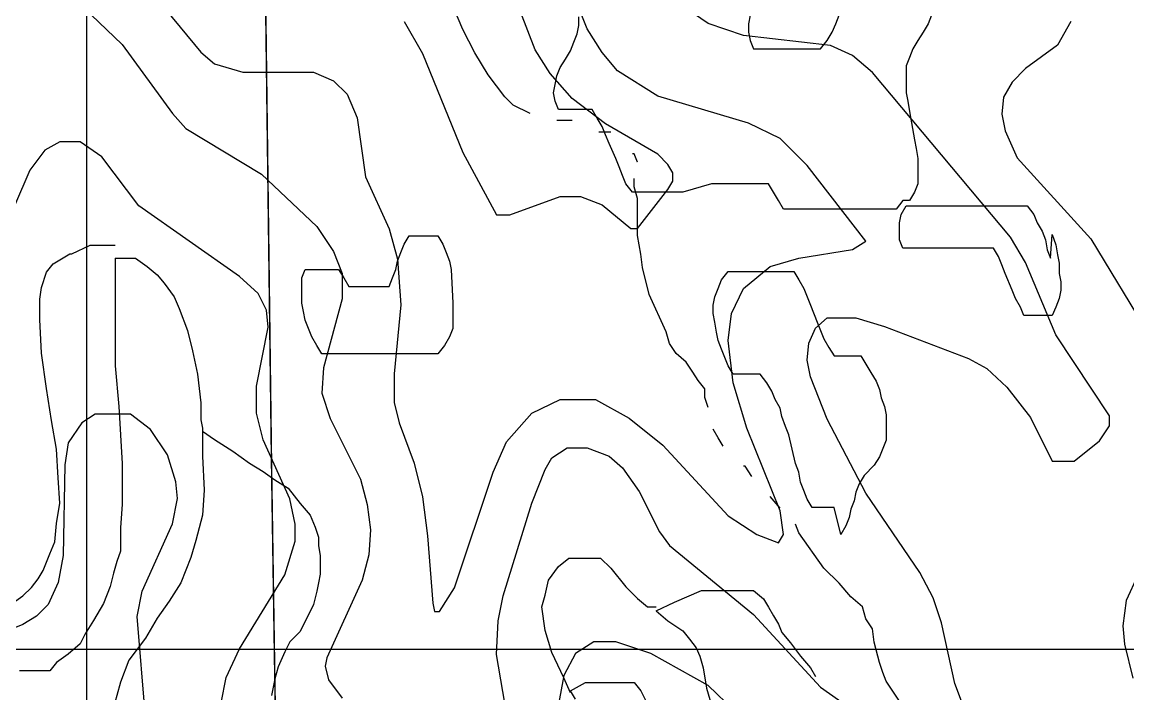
# Model space of a CAD drawing. Extents: x -0.82 to 6.83, y -0.63 to 7.9.
# Drawn here: x 0.791 to 1.1382, y 6.7534 to 6.9644 of the extents above; entities that cross this region are included whole.
import ezdxf

# ---------------------------------------------------------------- set-up
doc = ezdxf.new("R2010")
doc.units = 0
for name, color, linetype in [('Grid', 7, 'CONTINUOUS'), ('roads', 7, 'CONTINUOUS'), ('topo', 7, 'CONTINUOUS'), ('topo_grid', 7, 'CONTINUOUS'), ('water', 7, 'CONTINUOUS'), ('white', 7, 'CONTINUOUS')]:
    doc.layers.add(name, color=color, linetype=linetype)

msp = doc.modelspace()

# ---------------------------------------------------------------- linework, layer by layer
at = {"layer": 'Grid', "color": 1}
msp.add_lwpolyline([(0.045704, 6.414713), (0.039377, 6.623496), (0.032523, 6.832834), (0.03674, 7.043204), (0.040958, 7.253045), (0.251861, 7.248283), (0.463291, 7.242991), (0.663648, 7.239816), (0.863478, 7.236112), (0.866642, 7.030504), (0.869277, 6.82487), (0.872441, 6.619236), (0.875077, 6.413602), (0.667866, 6.413602), (0.460654, 6.413602), (0.252915, 6.413602)], close=True, dxfattribs=at)
msp.add_lwpolyline([(1.706037, 6.405744), (1.498298, 6.40839), (1.290559, 6.411035), (1.08282, 6.413681), (0.875081, 6.416327), (0.872446, 6.621961), (0.869283, 6.827595), (0.866645, 7.033203), (0.863482, 7.238837), (0.966822, 7.238837), (1.070166, 7.238837), (1.276851, 7.238837), (1.491971, 7.241483), (1.707619, 7.244658)], dxfattribs=at)
at = {"layer": 'roads', "color": 7}
for points in [[(0.787553, 6.781584), (0.791244, 6.78423), (0.793879, 6.786876), (0.795988, 6.789522), (0.79757, 6.792168), (0.799679, 6.797459), (0.801261, 6.801164), (0.801788, 6.806984), (0.802843, 6.813334), (0.802317, 6.821272), (0.80179, 6.830268), (0.800208, 6.839264), (0.798626, 6.849318), (0.797044, 6.86043), (0.796514, 6.871014), (0.796514, 6.877364), (0.797044, 6.881068), (0.798626, 6.88583), (0.800734, 6.888476), (0.806008, 6.891651), (0.806539, 6.891651), (0.812339, 6.894297), (0.815502, 6.894297), (0.817611, 6.894297), (0.820246, 6.894297)], [(0.820245, 6.890302), (0.820245, 6.885539), (0.820245, 6.870193), (0.820245, 6.856435), (0.821298, 6.843735), (0.822354, 6.825743), (0.822354, 6.813043), (0.821827, 6.805635), (0.821827, 6.800873), (0.821827, 6.798227), (0.820772, 6.795052), (0.819719, 6.791348), (0.818663, 6.787114), (0.816554, 6.781823), (0.813391, 6.776531), (0.810753, 6.772298), (0.809171, 6.769123), (0.80548, 6.765948), (0.801789, 6.763302), (0.79968, 6.760656), (0.79599, 6.760656), (0.79019, 6.760656)], [(0.820245, 6.890302), (0.823935, 6.890302), (0.826573, 6.890302), (0.830263, 6.887656), (0.833427, 6.88501), (0.835536, 6.882364), (0.838698, 6.878131), (0.840281, 6.874427), (0.842916, 6.867548), (0.844498, 6.861198), (0.84608, 6.853789), (0.847133, 6.844793), (0.847133, 6.839502), (0.84766, 6.836856), (0.84766, 6.83421)], [(0.847662, 6.835983), (0.847662, 6.828045), (0.848189, 6.817462), (0.847662, 6.809524), (0.845553, 6.801587), (0.843971, 6.796295), (0.840807, 6.788358), (0.837116, 6.782537), (0.833426, 6.777245), (0.829735, 6.770895), (0.824463, 6.764016), (0.821825, 6.757137), (0.820772, 6.752904), (0.819716, 6.749199), (0.81919, 6.746554), (0.81919, 6.743908), (0.81919, 6.741262)], [(0.847662, 6.835983), (0.851353, 6.833337), (0.857153, 6.829633), (0.862425, 6.825929), (0.866643, 6.823283), (0.870334, 6.820637), (0.874552, 6.817991), (0.878242, 6.813229), (0.881406, 6.809524), (0.882988, 6.80582), (0.884041, 6.802645), (0.884041, 6.799999), (0.884568, 6.796824), (0.884568, 6.793649), (0.884568, 6.791004), (0.884041, 6.788358), (0.883515, 6.785712), (0.882462, 6.781479), (0.878244, 6.773012), (0.875079, 6.769837), (0.873497, 6.766662), (0.871389, 6.761899), (0.870333, 6.758195), (0.869806, 6.755549), (0.86928, 6.752904)], [(0.963132, 6.75375), (0.961023, 6.758513), (0.957332, 6.76645), (0.955224, 6.773329), (0.954168, 6.780738), (0.955224, 6.784442), (0.956277, 6.789204), (0.959441, 6.793438), (0.962604, 6.796084), (0.965242, 6.796084), (0.968931, 6.796084), (0.97104, 6.796084), (0.972622, 6.796084), (0.975786, 6.792909), (0.980531, 6.787088), (0.984221, 6.783384), (0.987385, 6.780738), (0.990021, 6.780738)], [(0.990022, 6.779574), (0.995821, 6.782219), (1.004257, 6.785924), (1.007948, 6.785924), (1.012166, 6.785924), (1.015857, 6.785924), (1.018492, 6.785924), (1.020601, 6.785924), (1.023764, 6.783278), (1.025346, 6.780632), (1.026929, 6.777986), (1.028511, 6.77534), (1.029567, 6.772694), (1.032202, 6.769519), (1.035366, 6.765286), (1.038529, 6.761582), (1.040111, 6.758936)], [(0.990022, 6.779574), (0.993712, 6.776399), (0.998458, 6.773224), (1.000567, 6.770578), (1.002676, 6.767932), (1.003731, 6.765286), (1.004787, 6.761582), (1.00584, 6.755232), (1.007422, 6.74994)], [(0.964714, 6.751766), (0.963132, 6.754412), (0.967877, 6.757058), (0.972622, 6.757058), (0.977367, 6.757058), (0.980008, 6.757058), (0.981585, 6.757058), (0.98317, 6.757058), (0.985278, 6.754412), (0.986861, 6.751237)]]:
    msp.add_lwpolyline(points, dxfattribs=at)
at = {"layer": 'topo', "color": 2}
for points in [[(0.798102, 6.980683), (0.822356, 6.9574), (0.838173, 6.935704), (0.842391, 6.930942), (0.866117, 6.916654), (0.883516, 6.90025), (0.888793, 6.892313), (0.891428, 6.885433), (0.891428, 6.877496), (0.885624, 6.8558), (0.885098, 6.847863), (0.887738, 6.839925), (0.897229, 6.820875), (0.899337, 6.812938), (0.900393, 6.805), (0.899864, 6.797063), (0.897755, 6.789125), (0.886683, 6.764783), (0.886157, 6.762138), (0.887212, 6.757904), (0.89143, 6.752083)], [(0.910935, 6.964597), (0.916735, 6.954543), (0.929389, 6.923428), (0.939933, 6.903848), (0.944151, 6.903848), (0.959969, 6.909669), (0.966296, 6.909669), (0.97315, 6.907023), (0.982113, 6.899615), (0.984221, 6.899615), (0.993711, 6.911786), (0.995294, 6.914432), (0.995294, 6.917078), (0.993711, 6.919723), (0.990548, 6.922898), (0.974204, 6.932423), (0.963659, 6.940361), (0.956805, 6.948298), (0.952059, 6.955707), (0.945205, 6.973698)], [(1.09284, 6.732848), (1.083877, 6.756661), (1.079659, 6.775711), (1.077023, 6.783648), (1.072806, 6.791586), (1.05593, 6.816456), (1.043803, 6.83974), (1.038531, 6.852969), (1.037475, 6.858261), (1.038001, 6.863552), (1.04011, 6.868315), (1.043801, 6.87149), (1.052764, 6.87149), (1.061728, 6.868844), (1.088094, 6.85879), (1.093894, 6.855615), (1.100221, 6.849794), (1.107602, 6.840269), (1.114456, 6.826511), (1.116565, 6.826511), (1.121311, 6.826511), (1.129219, 6.832861), (1.132383, 6.837623), (1.132383, 6.840798), (1.115511, 6.866198), (1.106021, 6.888952), (1.101275, 6.89689), (1.058037, 6.948563), (1.05171, 6.953855), (1.044856, 6.95703), (1.017439, 6.960205), (1.006367, 6.963909), (0.999512, 6.968671)], [(0.836064, 6.968221), (0.847136, 6.954992), (0.851354, 6.951288), (0.860317, 6.948642), (0.882462, 6.948642), (0.888789, 6.945996), (0.893007, 6.941763), (0.89617, 6.934355), (0.898805, 6.915834), (0.906187, 6.89943), (0.908822, 6.889905), (0.909878, 6.875617), (0.907769, 6.853921), (0.907769, 6.844926), (0.909349, 6.838576), (0.914094, 6.825876), (0.916732, 6.815292), (0.918314, 6.803121), (0.919896, 6.781955), (0.920422, 6.779309), (0.922005, 6.779309), (0.92675, 6.786717), (0.938877, 6.823098), (0.943095, 6.832623), (0.951004, 6.841618), (0.959967, 6.845852), (0.964185, 6.845852), (0.971039, 6.845852), (0.981584, 6.840031), (0.992129, 6.831564), (1.012691, 6.809339), (1.021659, 6.803518), (1.028513, 6.800873), (1.030095, 6.803518), (1.029039, 6.810927), (1.018494, 6.836856), (1.014276, 6.851143), (1.012691, 6.864373), (1.01375, 6.872839), (1.017441, 6.880777), (1.025877, 6.887656), (1.03484, 6.890302), (1.051712, 6.892948), (1.05593, 6.895593), (1.037476, 6.919406), (1.02904, 6.927873), (1.019022, 6.932635), (0.990547, 6.941102), (0.977893, 6.949039), (0.973148, 6.95486), (0.968403, 6.962268), (0.966294, 6.96756)], [(1.120255, 6.964597), (1.116037, 6.957188), (1.106019, 6.94978), (1.101801, 6.945547), (1.099166, 6.940784), (1.09864, 6.935493), (1.099695, 6.930201), (1.103385, 6.921734), (1.126584, 6.896334), (1.145038, 6.865748)], [(0.853463, 6.750628), (0.855045, 6.758566), (0.859268, 6.767561), (0.873503, 6.790845), (0.876667, 6.801428), (0.876667, 6.80672), (0.875085, 6.814657), (0.866649, 6.833178), (0.86454, 6.841645), (0.86454, 6.850111), (0.868231, 6.868632), (0.867704, 6.873924), (0.865069, 6.879216), (0.859269, 6.884507), (0.82763, 6.906732), (0.81603, 6.922078), (0.809176, 6.926841), (0.802849, 6.926841), (0.798104, 6.924195), (0.793359, 6.917845), (0.788613, 6.906732)], [(0.829736, 6.74613), (0.8271, 6.777748), (0.828683, 6.785685), (0.838174, 6.806852), (0.839756, 6.81479), (0.839229, 6.820081), (0.836594, 6.828548), (0.831322, 6.836485), (0.824995, 6.841248), (0.81814, 6.841248), (0.813923, 6.841248), (0.809704, 6.838602), (0.805487, 6.832252), (0.804431, 6.825373), (0.803905, 6.796904), (0.802323, 6.788437), (0.799159, 6.781558), (0.795468, 6.777854), (0.79125, 6.775208), (0.754343, 6.760391)], [(0.94468, 6.738325), (0.939935, 6.765762), (0.940462, 6.776346), (0.942044, 6.784283), (0.951007, 6.813281), (0.955225, 6.823865), (0.957334, 6.827569), (0.962079, 6.830744), (0.968406, 6.830744), (0.97526, 6.828098), (0.979478, 6.824394), (0.984751, 6.816986), (0.991078, 6.804286), (0.994241, 6.800052), (1.020604, 6.778356), (1.041693, 6.755602), (1.079132, 6.729144)], [(1.141346, 6.790713), (1.137655, 6.782775), (1.136602, 6.774838), (1.137128, 6.769017), (1.139764, 6.758433)], [(1.031147, 6.732266), (1.006367, 6.756079), (0.98844, 6.766133), (0.977368, 6.769837), (0.970514, 6.769837), (0.964714, 6.766133), (0.961024, 6.759254), (0.959442, 6.750258)]]:
    msp.add_lwpolyline(points, dxfattribs=at)
at = {"layer": 'topo_grid', "color": 7}
for points in [[(0.810213, 6.360421), (0.810213, 6.411565), (0.81074, 6.463238), (0.81074, 6.514911), (0.81074, 6.566028), (0.81074, 6.617701), (0.81074, 6.668845), (0.811266, 6.720519), (0.811266, 6.772192), (0.811266, 6.823336), (0.811266, 6.875009), (0.811266, 6.926153), (0.811266, 6.977826), (0.811793, 7.029499), (0.811793, 7.080643), (0.811793, 7.13229), (0.811793, 7.183434), (0.811793, 7.225105)], [(0.781755, 6.767456), (0.81919, 6.767456), (0.856097, 6.767456), (0.893536, 6.767456), (0.930443, 6.767456), (0.967877, 6.767456), (1.005312, 6.767456), (1.042219, 6.767456), (1.079658, 6.767456), (1.116565, 6.767456), (1.153999, 6.767456), (1.190906, 6.767456), (1.228341, 6.767456), (1.26578, 6.767456), (1.302687, 6.767456), (1.340121, 6.767456), (1.377028, 6.767456), (1.414463, 6.767456), (1.451902, 6.767456), (1.488809, 6.767456), (1.526243, 6.767456), (1.56315, 6.767456), (1.600585, 6.767456), (1.637496, 6.767456)]]:
    msp.add_lwpolyline(points, dxfattribs=at)
at = {"layer": 'water', "color": 4}
for points in [[(0.950477, 6.935651), (0.945205, 6.938297), (0.94257, 6.940943), (0.937297, 6.947822), (0.933079, 6.954701), (0.929389, 6.96211), (0.924643, 6.973222), (0.92306, 6.975868), (0.922534, 6.979572), (0.921478, 6.982218), (0.921478, 6.984864), (0.922534, 6.988568), (0.922534, 6.991214), (0.923587, 6.995447), (0.923587, 6.998093), (0.92306, 7.000739), (0.922534, 7.004443)], [(0.963659, 6.933535), (0.963133, 6.933535), (0.958914, 6.933535)], [(0.975785, 6.92983), (0.973676, 6.92983), (0.972094, 6.92983)], [(0.984222, 6.920358), (0.984222, 6.920358), (0.983166, 6.923004), (0.98264, 6.923004)], [(1.006367, 6.843365), (1.005311, 6.84654), (1.005311, 6.849185), (1.003203, 6.851831), (1.00162, 6.854477), (0.999512, 6.857652), (0.996349, 6.860298), (0.99424, 6.863473), (0.993187, 6.867177), (0.987914, 6.878819), (0.985805, 6.887285), (0.985279, 6.891519), (0.984223, 6.89734), (0.984223, 6.908981), (0.98317, 6.912685), (0.98317, 6.915331)], [(1.011112, 6.831247), (1.00953, 6.833893), (1.007948, 6.836538), (1.007948, 6.836538)], [(1.020075, 6.821748), (1.017966, 6.824923), (1.01744, 6.824923)], [(1.029039, 6.811747), (1.025875, 6.815451)], [(1.073329, 6.743193), (1.066474, 6.751131), (1.064365, 6.754306), (1.062257, 6.757481), (1.061204, 6.760127), (1.060148, 6.763302), (1.058566, 6.769652), (1.058039, 6.773885), (1.05593, 6.77706), (1.054875, 6.780764), (1.051184, 6.783939), (1.047494, 6.788173), (1.042749, 6.792935), (1.03484, 6.804048), (1.033784, 6.806693)]]:
    msp.add_lwpolyline(points, dxfattribs=at)
at = {"layer": 'white', "color": 7}
for points in [[(1.076487, 6.966528), (1.075434, 6.963882), (1.073851, 6.961236), (1.072269, 6.958591), (1.070682, 6.955945), (1.069629, 6.953299), (1.068573, 6.950653), (1.068573, 6.948007), (1.068573, 6.945361), (1.068573, 6.942186), (1.069099, 6.939541), (1.069626, 6.936366), (1.071208, 6.92737), (1.07174, 6.924724), (1.072267, 6.921549), (1.072267, 6.918903), (1.072267, 6.916257), (1.072267, 6.913611), (1.071208, 6.910966), (1.069629, 6.90832), (1.06752, 6.90832), (1.065411, 6.905674), (1.062776, 6.905674), (1.060138, 6.905674), (1.056975, 6.905674), (1.05434, 6.905674), (1.051176, 6.905674), (1.048013, 6.905674), (1.044849, 6.905674), (1.042214, 6.905674), (1.039578, 6.905674), (1.03694, 6.905674), (1.034305, 6.905674), (1.032196, 6.905674), (1.030088, 6.905674), (1.028506, 6.90832), (1.026923, 6.910966), (1.025341, 6.913611), (1.023232, 6.913611), (1.021124, 6.913611), (1.018488, 6.913611), (1.015853, 6.913611), (1.013218, 6.913611), (1.010054, 6.913611), (1.007419, 6.913611), (0.998455, 6.910966), (0.995291, 6.910966), (0.992128, 6.910966), (0.989491, 6.910966), (0.986855, 6.910966), (0.984747, 6.910966), (0.982638, 6.910966), (0.980529, 6.913611), (0.979476, 6.916257), (0.97842, 6.918903), (0.977367, 6.921549), (0.975259, 6.926311), (0.974203, 6.928957), (0.97315, 6.931603), (0.971568, 6.934249), (0.969986, 6.936895), (0.968406, 6.936895), (0.966297, 6.936895), (0.964188, 6.936895), (0.96208, 6.936895), (0.960498, 6.936895), (0.959445, 6.936895), (0.958389, 6.939541), (0.957862, 6.942186), (0.958389, 6.944832), (0.958915, 6.947478), (0.959971, 6.950124), (0.961551, 6.95277), (0.963133, 6.955416), (0.964186, 6.958061), (0.965242, 6.960707), (0.965768, 6.963353), (0.965768, 6.965999)], [(1.019546, 6.966528), (1.019019, 6.963882), (1.019019, 6.961236), (1.019546, 6.958591), (1.020601, 6.955945), (1.021654, 6.955945), (1.023763, 6.955945), (1.025872, 6.955945), (1.028507, 6.955945), (1.031145, 6.955945), (1.03378, 6.955945), (1.036416, 6.955945), (1.039051, 6.955945), (1.041689, 6.955945), (1.043797, 6.958591), (1.045377, 6.961236), (1.046433, 6.963882), (1.047486, 6.966528)]]:
    msp.add_lwpolyline(points, dxfattribs=at)
for points in [[(1.114455, 6.897657), (1.115508, 6.894482), (1.116034, 6.891307), (1.116561, 6.888661), (1.116561, 6.885486), (1.117088, 6.88284), (1.117088, 6.880195), (1.116561, 6.877549), (1.115508, 6.874903), (1.114452, 6.872257), (1.11287, 6.872257), (1.110761, 6.872257), (1.108653, 6.872257), (1.10707, 6.872257), (1.105488, 6.872257), (1.104435, 6.874903), (1.102853, 6.877549), (1.101797, 6.880195), (1.099689, 6.885486), (1.098635, 6.888132), (1.09758, 6.890778), (1.095998, 6.893424), (1.094415, 6.893424), (1.092307, 6.893424), (1.089671, 6.893424), (1.087037, 6.893424), (1.084401, 6.893424), (1.078602, 6.893424), (1.075964, 6.893424), (1.073329, 6.893424), (1.07122, 6.893424), (1.069111, 6.893424), (1.067529, 6.893424), (1.066476, 6.89607), (1.066476, 6.898715), (1.066476, 6.901361), (1.067003, 6.904007), (1.068585, 6.906653), (1.070694, 6.906653), (1.072802, 6.906653), (1.075438, 6.906653), (1.078601, 6.906653), (1.081237, 6.906653), (1.0844, 6.906653), (1.087564, 6.906653), (1.090727, 6.906653), (1.093362, 6.906653), (1.096526, 6.906653), (1.099161, 6.906653), (1.102325, 6.906653), (1.104434, 6.906653), (1.106543, 6.906653), (1.108652, 6.904007), (1.109705, 6.901361), (1.111287, 6.898715), (1.11234, 6.89607), (1.112866, 6.892895), (1.113922, 6.890249), (1.114454, 6.897657)], [(0.926223, 6.87612), (0.926223, 6.873474), (0.926223, 6.870828), (0.926223, 6.868183), (0.925167, 6.865537), (0.923585, 6.862891), (0.921476, 6.860245), (0.919369, 6.860245), (0.916733, 6.860245), (0.91357, 6.860245), (0.910406, 6.860245), (0.907771, 6.860245), (0.904608, 6.860245), (0.901444, 6.860245), (0.898281, 6.860245), (0.895643, 6.860245), (0.89248, 6.860245), (0.889844, 6.860245), (0.887209, 6.860245), (0.8851, 6.860245), (0.883518, 6.862891), (0.881936, 6.865537), (0.880883, 6.868183), (0.879827, 6.870828), (0.8793, 6.873474), (0.878774, 6.87612), (0.878774, 6.878766), (0.878774, 6.881412), (0.878774, 6.884058), (0.879827, 6.886703), (0.880883, 6.886703), (0.882991, 6.886703), (0.884574, 6.886703), (0.886682, 6.886703), (0.888791, 6.886703), (0.890373, 6.886703), (0.891955, 6.884058), (0.893538, 6.881412), (0.89512, 6.881412), (0.896702, 6.881412), (0.898811, 6.881412), (0.900919, 6.881412), (0.903028, 6.881412), (0.90461, 6.881412), (0.906193, 6.881412), (0.907246, 6.884058), (0.908301, 6.886703), (0.908828, 6.889349), (0.909881, 6.891995), (0.910937, 6.894641), (0.912519, 6.897287), (0.914628, 6.897287), (0.91621, 6.897287), (0.918318, 6.897287), (0.920427, 6.897287), (0.92148, 6.897287), (0.923062, 6.894641), (0.924118, 6.891995), (0.925171, 6.889349), (0.925698, 6.886703), (0.926222, 6.87612)], [(1.045911, 6.811985), (1.044329, 6.811985), (1.04222, 6.811985), (1.040111, 6.811985), (1.039058, 6.811985), (1.037476, 6.814631), (1.03642, 6.817277), (1.035367, 6.819923), (1.034841, 6.823098), (1.033785, 6.825743), (1.031676, 6.834739), (1.030623, 6.837385), (1.029568, 6.84056), (1.029041, 6.843206), (1.027461, 6.845852), (1.026406, 6.848498), (1.024824, 6.851143), (1.022715, 6.853789), (1.020606, 6.853789), (1.018495, 6.853789), (1.016386, 6.853789), (1.014277, 6.853789), (1.012695, 6.856435), (1.011639, 6.859081), (1.010586, 6.861727), (1.009531, 6.864373), (1.009004, 6.867018), (1.008478, 6.870193), (1.007951, 6.872839), (1.007951, 6.875485), (1.008478, 6.878131), (1.009533, 6.880777), (1.010586, 6.883423), (1.012695, 6.886068), (1.01533, 6.886068), (1.017968, 6.886068), (1.020603, 6.886068), (1.023239, 6.886068), (1.025874, 6.886068), (1.028509, 6.886068), (1.031147, 6.886068), (1.033256, 6.886068), (1.034838, 6.883423), (1.03642, 6.880777), (1.037476, 6.878131), (1.038529, 6.875485), (1.040638, 6.870193), (1.041693, 6.867548), (1.042746, 6.864902), (1.044329, 6.862256), (1.045911, 6.85961), (1.047493, 6.85961), (1.049602, 6.85961), (1.05224, 6.85961), (1.054348, 6.85961), (1.055931, 6.856964), (1.057513, 6.854318), (1.059095, 6.851673), (1.060148, 6.849027), (1.060675, 6.846381), (1.06173, 6.843735), (1.062257, 6.841089), (1.062257, 6.838443), (1.062257, 6.835798), (1.062257, 6.833152), (1.061201, 6.830506), (1.060148, 6.82786), (1.058566, 6.825214), (1.055403, 6.822039), (1.053821, 6.819393), (1.052765, 6.816748), (1.052238, 6.814102), (1.051185, 6.811456), (1.050659, 6.80881), (1.049603, 6.806164), (1.048021, 6.803518), (1.04591, 6.811985)]]:
    msp.add_lwpolyline(points, close=True, dxfattribs=at)

doc.saveas('drawing.dxf')
